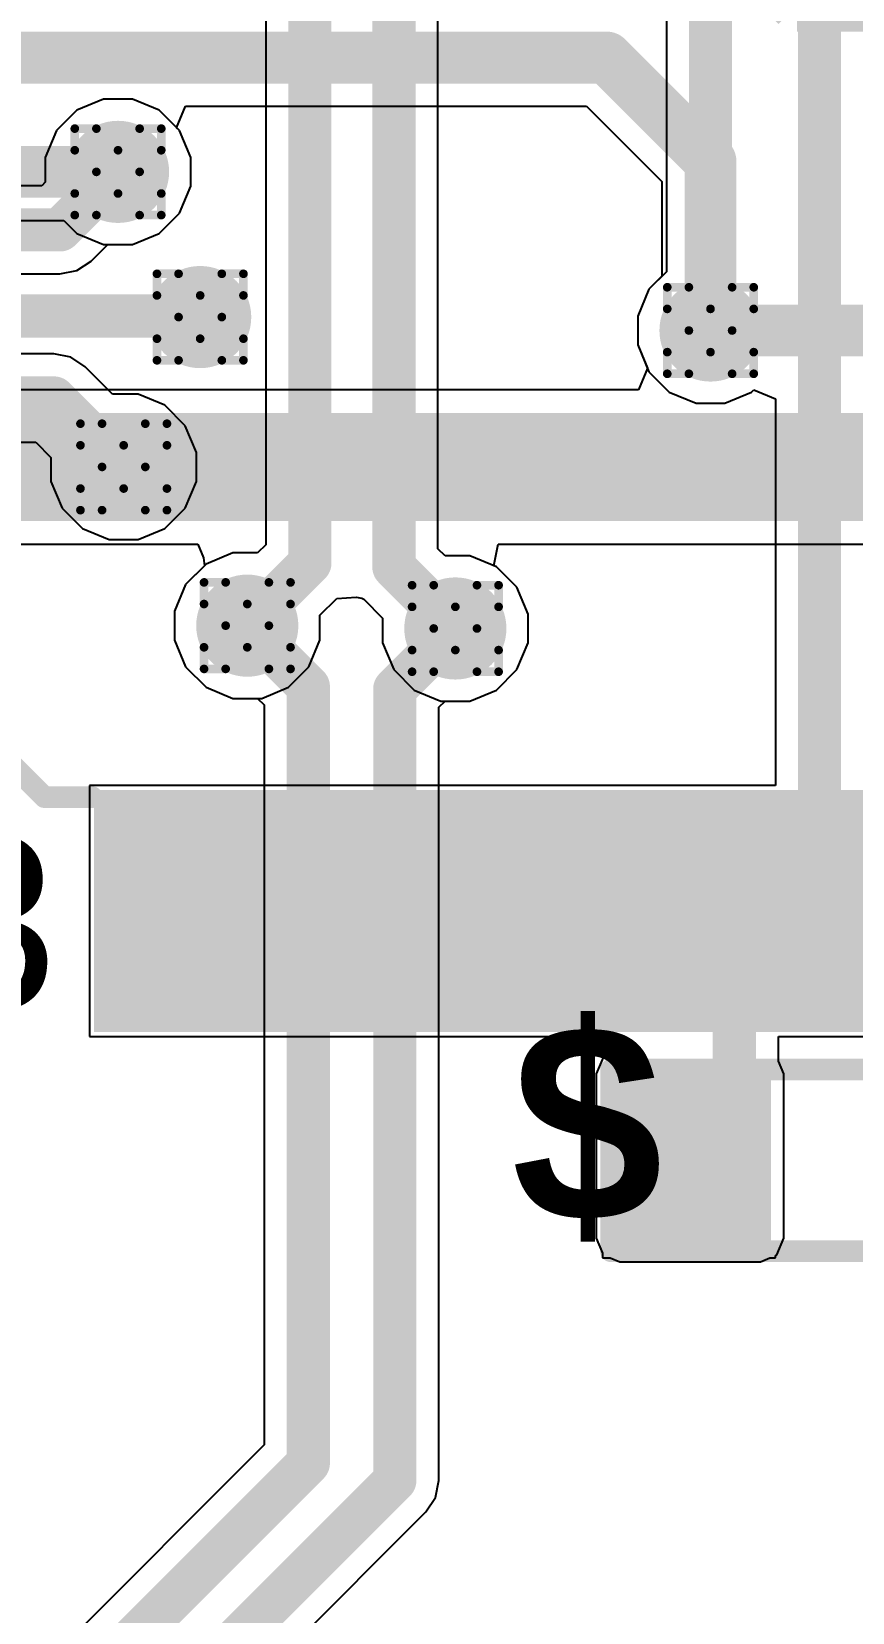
# Model space of a CAD drawing. Header units: inches. Extents: x -0.2 to 17.4, y -0.2 to 2.6.
# Drawn here: x 0.239 to 0.4288, y 0.7425 to 1.108 of the extents above; entities that cross this region are included whole.
import ezdxf

# ---------------------------------------------------------------- set-up
doc = ezdxf.new("R2010")
doc.units = ezdxf.units.IN
doc.header["$MEASUREMENT"] = 0
for name, color, linetype in [('Bottom Layer', 5, 'Continuous'), ('Drill Drawing', 1, 'Continuous'), ('Top Layer', 1, 'Continuous'), ('Top Overlay', 2, 'Continuous'), ('Top Paste', 8, 'Continuous'), ('Top Solder', 216, 'Continuous'), ('Via Holes', 16, 'Continuous')]:
    doc.layers.add(name, color=color, linetype=linetype)
doc.styles.add('Arial', font='', dxfattribs={"height": 0.2})
doc.styles.add('Arial_Bold', font='', dxfattribs={"height": 0.2})
doc.styles.get('Arial').set_extended_font_data('Arial')
doc.styles.get('Arial_Bold').set_extended_font_data('Arial', bold=True)

# ---------------------------------------------------------------- blocks, each defined once
blk = doc.blocks.new('48_LQFP__7_7___19')
at = {"layer": 'Top Layer'}
for points in [[(-0.10197, -0.14331), (-0.10197, -0.19134), (-0.11457, -0.19134), (-0.11457, -0.14331)], [(-0.08228, -0.14331), (-0.08228, -0.19134), (-0.09488, -0.19134), (-0.09488, -0.14331)], [(-0.0626, -0.14331), (-0.0626, -0.19134), (-0.0752, -0.19134), (-0.0752, -0.14331)], [(-0.04291, -0.14331), (-0.04291, -0.19134), (-0.05551, -0.19134), (-0.05551, -0.14331)], [(-0.02323, -0.14331), (-0.02323, -0.19134), (-0.03583, -0.19134), (-0.03583, -0.14331)], [(-0.00354, -0.14331), (-0.00354, -0.19134), (-0.01614, -0.19134), (-0.01614, -0.14331)], [(0.01614, -0.14331), (0.01614, -0.19134), (0.00354, -0.19134), (0.00354, -0.14331)], [(0.03583, -0.14331), (0.03583, -0.19134), (0.02323, -0.19134), (0.02323, -0.14331)], [(0.05551, -0.14331), (0.05551, -0.19134), (0.04291, -0.19134), (0.04291, -0.14331)]]:
    blk.add_hatch(color=1, dxfattribs=at).paths.add_polyline_path(points)
at = {"layer": 'Top Paste'}
for points in [[(-0.10197, -0.14331), (-0.10197, -0.19134), (-0.11457, -0.19134), (-0.11457, -0.14331)], [(-0.08228, -0.14331), (-0.08228, -0.19134), (-0.09488, -0.19134), (-0.09488, -0.14331)], [(-0.0626, -0.14331), (-0.0626, -0.19134), (-0.0752, -0.19134), (-0.0752, -0.14331)], [(-0.04291, -0.14331), (-0.04291, -0.19134), (-0.05551, -0.19134), (-0.05551, -0.14331)], [(-0.02323, -0.14331), (-0.02323, -0.19134), (-0.03583, -0.19134), (-0.03583, -0.14331)], [(-0.00354, -0.14331), (-0.00354, -0.19134), (-0.01614, -0.19134), (-0.01614, -0.14331)], [(0.01614, -0.14331), (0.01614, -0.19134), (0.00354, -0.19134), (0.00354, -0.14331)], [(0.03583, -0.14331), (0.03583, -0.19134), (0.02323, -0.19134), (0.02323, -0.14331)], [(0.05551, -0.14331), (0.05551, -0.19134), (0.04291, -0.19134), (0.04291, -0.14331)]]:
    blk.add_hatch(color=8, dxfattribs=at).paths.add_polyline_path(points)
at = {"layer": 'Top Solder'}
for points in [[(-0.09797, -0.13931), (-0.09797, -0.19534), (-0.11857, -0.19534), (-0.11857, -0.13931)], [(-0.07828, -0.13931), (-0.07828, -0.19534), (-0.09888, -0.19534), (-0.09888, -0.13931)], [(-0.0586, -0.13931), (-0.0586, -0.19534), (-0.0792, -0.19534), (-0.0792, -0.13931)], [(-0.03891, -0.13931), (-0.03891, -0.19534), (-0.05951, -0.19534), (-0.05951, -0.13931)], [(-0.01923, -0.13931), (-0.01923, -0.19534), (-0.03983, -0.19534), (-0.03983, -0.13931)], [(0.00046, -0.13931), (0.00046, -0.19534), (-0.02014, -0.19534), (-0.02014, -0.13931)], [(0.02014, -0.13931), (0.02014, -0.19534), (-0.00046, -0.19534), (-0.00046, -0.13931)], [(0.03983, -0.13931), (0.03983, -0.19534), (0.01923, -0.19534), (0.01923, -0.13931)], [(0.05951, -0.13931), (0.05951, -0.19534), (0.03891, -0.19534), (0.03891, -0.13931)]]:
    blk.add_hatch(color=216, dxfattribs=at).paths.add_polyline_path(points)
at = {"layer": 'Top Overlay'}
for points in [[(-0.144, -0.127, 0.005, 0.005, 0), (-0.13, -0.141, 0.005, 0.005, 0)], [(-0.13, -0.141, 0.005, 0.005, 0), (-0.119, -0.141, 0.005, 0.005, 0)]]:
    blk.add_lwpolyline(points, format="xyseb", dxfattribs=at)
for points in [[(-0.13125, -0.141, 0.0025, 0.0025, 1), (-0.12875, -0.141, 0.0025, 0.0025, 1)], [(-0.13125, -0.141, 0.0025, 0.0025, 1), (-0.12875, -0.141, 0.0025, 0.0025, 1)], [(-0.12025, -0.141, 0.0025, 0.0025, 1), (-0.11775, -0.141, 0.0025, 0.0025, 1)]]:
    blk.add_lwpolyline(points, format="xyseb", close=True, dxfattribs=at)
blk = doc.blocks.new('R___0603_39')
at = {"layer": 'Top Layer'}
for points in [[(-0.015, 0.0175), (-0.015, -0.0175), (-0.045, -0.0175), (-0.045, 0.0175)], [(0.045, 0.0175), (0.045, -0.0175), (0.015, -0.0175), (0.015, 0.0175)]]:
    blk.add_hatch(color=1, dxfattribs=at).paths.add_polyline_path(points)
at = {"layer": 'Top Paste'}
for points in [[(-0.015, 0.0175), (-0.015, -0.0175), (-0.045, -0.0175), (-0.045, 0.0175)], [(0.045, 0.0175), (0.045, -0.0175), (0.015, -0.0175), (0.015, 0.0175)]]:
    blk.add_hatch(color=8, dxfattribs=at).paths.add_polyline_path(points)
at = {"layer": 'Top Solder'}
for points in [[(-0.011, 0.0215), (-0.011, -0.0215), (-0.049, -0.0215), (-0.049, 0.0215)], [(0.049, 0.0215), (0.049, -0.0215), (0.011, -0.0215), (0.011, 0.0215)]]:
    blk.add_hatch(color=216, dxfattribs=at).paths.add_polyline_path(points)
at = {"layer": 'Top Overlay'}
for points in [[(-0.048, 0.021, 0.005, 0.005, 0), (0.048, 0.021, 0.005, 0.005, 0)], [(-0.048, -0.021, 0.005, 0.005, 0), (-0.048, 0.021, 0.005, 0.005, 0)], [(0.048, -0.021, 0.005, 0.005, 0), (0.048, 0.021, 0.005, 0.005, 0)], [(-0.048, -0.021, 0.005, 0.005, 0), (0.048, -0.021, 0.005, 0.005, 0)]]:
    blk.add_lwpolyline(points, format="xyseb", dxfattribs=at)
for points in [[(-0.04925, 0.021, 0.0025, 0.0025, 1), (-0.04675, 0.021, 0.0025, 0.0025, 1)], [(-0.04925, 0.021, 0.0025, 0.0025, 1), (-0.04675, 0.021, 0.0025, 0.0025, 1)], [(0.04675, 0.021, 0.0025, 0.0025, 1), (0.04925, 0.021, 0.0025, 0.0025, 1)], [(0.04675, 0.021, 0.0025, 0.0025, 1), (0.04925, 0.021, 0.0025, 0.0025, 1)], [(-0.04925, -0.021, 0.0025, 0.0025, 1), (-0.04675, -0.021, 0.0025, 0.0025, 1)], [(-0.04925, -0.021, 0.0025, 0.0025, 1), (-0.04675, -0.021, 0.0025, 0.0025, 1)], [(0.04675, -0.021, 0.0025, 0.0025, 1), (0.04925, -0.021, 0.0025, 0.0025, 1)], [(0.04675, -0.021, 0.0025, 0.0025, 1), (0.04925, -0.021, 0.0025, 0.0025, 1)]]:
    blk.add_lwpolyline(points, format="xyseb", close=True, dxfattribs=at)

msp = doc.modelspace()

# ---------------------------------------------------------------- hatches: boundary and pattern name
at = {"layer": 'Bottom Layer'}
h = msp.add_hatch(color=5, dxfattribs=at)
edge = h.paths.add_edge_path()
edge.add_arc((0.259, 1.07557), 0.01181, 0, 360)
h = msp.add_hatch(color=5, dxfattribs=at)
edge = h.paths.add_edge_path()
edge.add_arc((0.278, 1.042), 0.01181, 0, 360)
h = msp.add_hatch(color=5, dxfattribs=at)
edge = h.paths.add_edge_path()
edge.add_arc((0.396, 1.03889), 0.01181, 0, 360)
h = msp.add_hatch(color=5, dxfattribs=at)
edge = h.paths.add_edge_path()
edge.add_arc((0.26031, 1.00735), 0.01181, 0, 360)
h = msp.add_hatch(color=5, dxfattribs=at)
edge = h.paths.add_edge_path()
edge.add_arc((0.28889, 0.97065), 0.01181, 0, 360)
h = msp.add_hatch(color=5, dxfattribs=at)
edge = h.paths.add_edge_path()
edge.add_arc((0.337, 0.97), 0.01181, 0, 360)
at = {"layer": 'Top Layer'}
h = msp.add_hatch(color=1, dxfattribs=at)
edge = h.paths.add_edge_path()
edge.add_arc((0.259, 1.07557), 0.01181, 0, 360)
h = msp.add_hatch(color=1, dxfattribs=at)
edge = h.paths.add_edge_path()
edge.add_arc((0.278, 1.042), 0.01181, 0, 360)
h = msp.add_hatch(color=1, dxfattribs=at)
edge = h.paths.add_edge_path()
edge.add_arc((0.396, 1.03889), 0.01181, 0, 360)
h = msp.add_hatch(color=1, dxfattribs=at)
edge = h.paths.add_edge_path()
edge.add_arc((0.26031, 1.00735), 0.01181, 0, 360)
h = msp.add_hatch(color=1, dxfattribs=at)
edge = h.paths.add_edge_path()
edge.add_arc((0.28889, 0.97065), 0.01181, 0, 360)
h = msp.add_hatch(color=1, dxfattribs=at)
edge = h.paths.add_edge_path()
edge.add_arc((0.337, 0.97), 0.01181, 0, 360)
msp.add_hatch(color=1, dxfattribs=at).paths.add_polyline_path([(0.375, 0.829), (0.40753, 0.829), (0.40753, 0.867), (0.375, 0.867)])
at = {"layer": 'Via Holes'}
h = msp.add_hatch(color=7, dxfattribs=at)
edge = h.paths.add_edge_path()
edge.add_arc((0.259, 1.07557), 0.00591, 0, 360)
h = msp.add_hatch(color=7, dxfattribs=at)
edge = h.paths.add_edge_path()
edge.add_arc((0.278, 1.042), 0.00591, 0, 360)
h = msp.add_hatch(color=7, dxfattribs=at)
edge = h.paths.add_edge_path()
edge.add_arc((0.396, 1.03889), 0.00591, 0, 360)
h = msp.add_hatch(color=7, dxfattribs=at)
edge = h.paths.add_edge_path()
edge.add_arc((0.26031, 1.00735), 0.00591, 0, 360)
h = msp.add_hatch(color=7, dxfattribs=at)
edge = h.paths.add_edge_path()
edge.add_arc((0.28889, 0.97065), 0.00591, 0, 360)
h = msp.add_hatch(color=7, dxfattribs=at)
edge = h.paths.add_edge_path()
edge.add_arc((0.337, 0.97), 0.00591, 0, 360)

# ---------------------------------------------------------------- linework, layer by layer
at = {"layer": 'Bottom Layer'}
for p, q in [((0.27256, 1.08578), (0.27464, 1.09078)), ((0.27464, 1.09078), (0.36735, 1.09078)), ((0.36735, 1.09078), (0.38478, 1.07335)), ((0.27325, 1.0851), (0.27256, 1.08578)), ((0.27581, 1.07892), (0.27325, 1.0851)), ((0.27581, 1.07223), (0.27581, 1.07892)), ((0.27325, 1.06605), (0.27581, 1.07223)), ((0.38478, 1.07335), (0.38478, 1.05145)), ((0.20322, 1.06436), (0.24644, 1.06436)), ((0.24644, 1.06436), (0.24948, 1.06132)), ((0.26852, 1.06132), (0.27325, 1.06605)), ((0.24948, 1.06132), (0.25566, 1.05876)), ((0.26234, 1.05876), (0.26852, 1.06132)), ((0.25566, 1.05876), (0.26234, 1.05876)), ((0.38478, 1.05145), (0.38175, 1.04842)), ((0.38175, 1.04842), (0.37919, 1.04224)), ((0.37919, 1.04224), (0.37919, 1.03555)), ((0.37919, 1.03555), (0.38141, 1.03019)), ((0.38141, 1.03019), (0.37939, 1.02519)), ((0.37939, 1.02519), (0.22635, 1.02519)), ((0.23374, 0.98951), (0.27744, 0.98951)), ((0.27744, 0.98951), (0.27877, 0.98633)), ((0.34591, 0.98451), (0.3469, 0.98951)), ((0.3469, 0.98951), (0.46925, 0.98951)), ((0.27897, 0.98451), (0.27464, 0.98017)), ((0.27877, 0.98633), (0.27897, 0.98451)), ((0.34652, 0.98425), (0.34591, 0.98451)), ((0.35125, 0.97952), (0.34652, 0.98425)), ((0.27464, 0.98017), (0.27208, 0.97399)), ((0.35381, 0.97334), (0.35125, 0.97952)), ((0.27208, 0.97399), (0.27208, 0.96731)), ((0.35381, 0.96666), (0.35381, 0.97334)), ((0.27208, 0.96731), (0.27464, 0.96113)), ((0.35125, 0.96048), (0.35381, 0.96666)), ((0.27464, 0.96113), (0.27937, 0.9564)), ((0.34652, 0.95575), (0.35125, 0.96048)), ((0.27937, 0.9564), (0.28555, 0.95384)), ((0.34034, 0.95319), (0.34652, 0.95575)), ((0.28555, 0.95384), (0.29128, 0.95384)), ((0.29128, 0.95384), (0.2928, 0.95232)), ((0.2928, 0.95232), (0.2928, 0.78122)), ((0.3332, 0.95178), (0.33461, 0.95319)), ((0.3332, 0.773), (0.3332, 0.95178)), ((0.33461, 0.95319), (0.34034, 0.95319)), ((0.2928, 0.78122), (0.24279, 0.73121)), ((0.33242, 0.7691), (0.3332, 0.773)), ((0.33021, 0.76579), (0.33242, 0.7691)), ((0.2772, 0.71278), (0.33021, 0.76579))]:
    msp.add_line(p, q, dxfattribs=at)
for points in [[(0.389, 1.141, 0.012, 0.012, 0), (0.416, 1.114, 0.012, 0.012, 0)], [(0.416, 1.114, 0.012, 0.012, 0), (0.998, 1.114, 0.012, 0.012, 0)], [(0.156, 1.102, 0.012, 0.012, 0), (0.372, 1.102, 0.012, 0.012, 0)], [(0.372, 1.102, 0.012, 0.012, 0), (0.396, 1.078, 0.012, 0.012, 0)], [(0.396, 1.03889, 0.012, 0.012, 0), (0.396, 1.078, 0.012, 0.012, 0)], [(0.19857, 1.07557, 0.012, 0.012, 0), (0.259, 1.07557, 0.012, 0.012, 0)], [(0.396, 1.03889, 0.012, 0.012, 0), (1.07815, 1.03889, 0.012, 0.012, 0)], [(0.22635, 1.00735, 0.025, 0.025, 0), (0.26031, 1.00735, 0.025, 0.025, 0)], [(0.26031, 1.00735, 0.025, 0.025, 0), (0.47664, 1.00735, 0.025, 0.025, 0)], [(0.28889, 0.97065, 0.01, 0.01, 0), (0.303, 0.95654, 0.01, 0.01, 0)], [(0.323, 0.956, 0.01, 0.01, 0), (0.337, 0.97, 0.01, 0.01, 0)], [(0.303, 0.777, 0.01, 0.01, 0), (0.303, 0.95654, 0.01, 0.01, 0)], [(0.323, 0.773, 0.01, 0.01, 0), (0.323, 0.956, 0.01, 0.01, 0)], [(0.25, 0.724, 0.01, 0.01, 0), (0.303, 0.777, 0.01, 0.01, 0)], [(0.267, 0.717, 0.01, 0.01, 0), (0.323, 0.773, 0.01, 0.01, 0)]]:
    msp.add_lwpolyline(points, format="xyseb", dxfattribs=at)
for points in [[(0.369, 1.102, 0.006, 0.006, 1), (0.375, 1.102, 0.006, 0.006, 1)], [(0.369, 1.102, 0.006, 0.006, 1), (0.375, 1.102, 0.006, 0.006, 1)], [(0.393, 1.078, 0.006, 0.006, 1), (0.399, 1.078, 0.006, 0.006, 1)], [(0.393, 1.078, 0.006, 0.006, 1), (0.399, 1.078, 0.006, 0.006, 1)], [(0.256, 1.07557, 0.006, 0.006, 1), (0.262, 1.07557, 0.006, 0.006, 1)], [(0.393, 1.03889, 0.006, 0.006, 1), (0.399, 1.03889, 0.006, 0.006, 1)], [(0.393, 1.03889, 0.006, 0.006, 1), (0.399, 1.03889, 0.006, 0.006, 1)], [(0.25406, 1.00735, 0.0125, 0.0125, 1), (0.26656, 1.00735, 0.0125, 0.0125, 1)], [(0.25406, 1.00735, 0.0125, 0.0125, 1), (0.26656, 1.00735, 0.0125, 0.0125, 1)], [(0.28639, 0.97065, 0.005, 0.005, 1), (0.29139, 0.97065, 0.005, 0.005, 1)], [(0.3345, 0.97, 0.005, 0.005, 1), (0.3395, 0.97, 0.005, 0.005, 1)], [(0.3005, 0.95654, 0.005, 0.005, 1), (0.3055, 0.95654, 0.005, 0.005, 1)], [(0.3005, 0.95654, 0.005, 0.005, 1), (0.3055, 0.95654, 0.005, 0.005, 1)], [(0.3205, 0.956, 0.005, 0.005, 1), (0.3255, 0.956, 0.005, 0.005, 1)], [(0.3205, 0.956, 0.005, 0.005, 1), (0.3255, 0.956, 0.005, 0.005, 1)], [(0.3005, 0.777, 0.005, 0.005, 1), (0.3055, 0.777, 0.005, 0.005, 1)], [(0.3005, 0.777, 0.005, 0.005, 1), (0.3055, 0.777, 0.005, 0.005, 1)], [(0.3205, 0.773, 0.005, 0.005, 1), (0.3255, 0.773, 0.005, 0.005, 1)], [(0.3205, 0.773, 0.005, 0.005, 1), (0.3255, 0.773, 0.005, 0.005, 1)]]:
    msp.add_lwpolyline(points, format="xyseb", close=True, dxfattribs=at)
at = {"layer": 'Drill Drawing'}
for points in [[(0.249, 1.08057, 0.002, 0.002, 0), (0.249, 1.08557, 0.002, 0.002, 0)], [(0.249, 1.08557, 0.002, 0.002, 0), (0.254, 1.08557, 0.002, 0.002, 0)], [(0.254, 1.08557, 0.002, 0.002, 0), (0.259, 1.08057, 0.002, 0.002, 0)], [(0.259, 1.08057, 0.002, 0.002, 0), (0.264, 1.08557, 0.002, 0.002, 0)], [(0.264, 1.08557, 0.002, 0.002, 0), (0.269, 1.08557, 0.002, 0.002, 0)], [(0.269, 1.08057, 0.002, 0.002, 0), (0.269, 1.08557, 0.002, 0.002, 0)], [(0.249, 1.08057, 0.002, 0.002, 0), (0.254, 1.07557, 0.002, 0.002, 0)], [(0.264, 1.07557, 0.002, 0.002, 0), (0.269, 1.08057, 0.002, 0.002, 0)], [(0.249, 1.07057, 0.002, 0.002, 0), (0.254, 1.07557, 0.002, 0.002, 0)], [(0.264, 1.07557, 0.002, 0.002, 0), (0.269, 1.07057, 0.002, 0.002, 0)], [(0.249, 1.06557, 0.002, 0.002, 0), (0.249, 1.07057, 0.002, 0.002, 0)], [(0.254, 1.06557, 0.002, 0.002, 0), (0.259, 1.07057, 0.002, 0.002, 0)], [(0.259, 1.07057, 0.002, 0.002, 0), (0.264, 1.06557, 0.002, 0.002, 0)], [(0.269, 1.06557, 0.002, 0.002, 0), (0.269, 1.07057, 0.002, 0.002, 0)], [(0.249, 1.06557, 0.002, 0.002, 0), (0.254, 1.06557, 0.002, 0.002, 0)], [(0.264, 1.06557, 0.002, 0.002, 0), (0.269, 1.06557, 0.002, 0.002, 0)], [(0.268, 1.047, 0.002, 0.002, 0), (0.268, 1.052, 0.002, 0.002, 0)], [(0.268, 1.052, 0.002, 0.002, 0), (0.273, 1.052, 0.002, 0.002, 0)], [(0.273, 1.052, 0.002, 0.002, 0), (0.278, 1.047, 0.002, 0.002, 0)], [(0.278, 1.047, 0.002, 0.002, 0), (0.283, 1.052, 0.002, 0.002, 0)], [(0.283, 1.052, 0.002, 0.002, 0), (0.288, 1.052, 0.002, 0.002, 0)], [(0.288, 1.047, 0.002, 0.002, 0), (0.288, 1.052, 0.002, 0.002, 0)], [(0.386, 1.04389, 0.002, 0.002, 0), (0.386, 1.04889, 0.002, 0.002, 0)], [(0.386, 1.04889, 0.002, 0.002, 0), (0.391, 1.04889, 0.002, 0.002, 0)], [(0.391, 1.04889, 0.002, 0.002, 0), (0.396, 1.04389, 0.002, 0.002, 0)], [(0.396, 1.04389, 0.002, 0.002, 0), (0.401, 1.04889, 0.002, 0.002, 0)], [(0.401, 1.04889, 0.002, 0.002, 0), (0.406, 1.04889, 0.002, 0.002, 0)], [(0.406, 1.04389, 0.002, 0.002, 0), (0.406, 1.04889, 0.002, 0.002, 0)], [(0.268, 1.047, 0.002, 0.002, 0), (0.273, 1.042, 0.002, 0.002, 0)], [(0.283, 1.042, 0.002, 0.002, 0), (0.288, 1.047, 0.002, 0.002, 0)], [(0.268, 1.037, 0.002, 0.002, 0), (0.273, 1.042, 0.002, 0.002, 0)], [(0.283, 1.042, 0.002, 0.002, 0), (0.288, 1.037, 0.002, 0.002, 0)], [(0.386, 1.04389, 0.002, 0.002, 0), (0.391, 1.03889, 0.002, 0.002, 0)], [(0.401, 1.03889, 0.002, 0.002, 0), (0.406, 1.04389, 0.002, 0.002, 0)], [(0.386, 1.03389, 0.002, 0.002, 0), (0.391, 1.03889, 0.002, 0.002, 0)], [(0.401, 1.03889, 0.002, 0.002, 0), (0.406, 1.03389, 0.002, 0.002, 0)], [(0.268, 1.032, 0.002, 0.002, 0), (0.268, 1.037, 0.002, 0.002, 0)], [(0.273, 1.032, 0.002, 0.002, 0), (0.278, 1.037, 0.002, 0.002, 0)], [(0.278, 1.037, 0.002, 0.002, 0), (0.283, 1.032, 0.002, 0.002, 0)], [(0.288, 1.032, 0.002, 0.002, 0), (0.288, 1.037, 0.002, 0.002, 0)], [(0.386, 1.02889, 0.002, 0.002, 0), (0.386, 1.03389, 0.002, 0.002, 0)], [(0.391, 1.02889, 0.002, 0.002, 0), (0.396, 1.03389, 0.002, 0.002, 0)], [(0.396, 1.03389, 0.002, 0.002, 0), (0.401, 1.02889, 0.002, 0.002, 0)], [(0.406, 1.02889, 0.002, 0.002, 0), (0.406, 1.03389, 0.002, 0.002, 0)], [(0.268, 1.032, 0.002, 0.002, 0), (0.273, 1.032, 0.002, 0.002, 0)], [(0.283, 1.032, 0.002, 0.002, 0), (0.288, 1.032, 0.002, 0.002, 0)], [(0.386, 1.02889, 0.002, 0.002, 0), (0.391, 1.02889, 0.002, 0.002, 0)], [(0.401, 1.02889, 0.002, 0.002, 0), (0.406, 1.02889, 0.002, 0.002, 0)], [(0.25031, 1.01235, 0.002, 0.002, 0), (0.25031, 1.01735, 0.002, 0.002, 0)], [(0.25031, 1.01735, 0.002, 0.002, 0), (0.25531, 1.01735, 0.002, 0.002, 0)], [(0.25531, 1.01735, 0.002, 0.002, 0), (0.26031, 1.01235, 0.002, 0.002, 0)], [(0.26031, 1.01235, 0.002, 0.002, 0), (0.26531, 1.01735, 0.002, 0.002, 0)], [(0.26531, 1.01735, 0.002, 0.002, 0), (0.27031, 1.01735, 0.002, 0.002, 0)], [(0.27031, 1.01235, 0.002, 0.002, 0), (0.27031, 1.01735, 0.002, 0.002, 0)], [(0.25031, 1.01235, 0.002, 0.002, 0), (0.25531, 1.00735, 0.002, 0.002, 0)], [(0.26531, 1.00735, 0.002, 0.002, 0), (0.27031, 1.01235, 0.002, 0.002, 0)], [(0.25031, 1.00235, 0.002, 0.002, 0), (0.25531, 1.00735, 0.002, 0.002, 0)], [(0.26531, 1.00735, 0.002, 0.002, 0), (0.27031, 1.00235, 0.002, 0.002, 0)], [(0.25031, 0.99735, 0.002, 0.002, 0), (0.25031, 1.00235, 0.002, 0.002, 0)], [(0.25531, 0.99735, 0.002, 0.002, 0), (0.26031, 1.00235, 0.002, 0.002, 0)], [(0.26031, 1.00235, 0.002, 0.002, 0), (0.26531, 0.99735, 0.002, 0.002, 0)], [(0.27031, 0.99735, 0.002, 0.002, 0), (0.27031, 1.00235, 0.002, 0.002, 0)], [(0.25031, 0.99735, 0.002, 0.002, 0), (0.25531, 0.99735, 0.002, 0.002, 0)], [(0.26531, 0.99735, 0.002, 0.002, 0), (0.27031, 0.99735, 0.002, 0.002, 0)], [(0.27889, 0.97565, 0.002, 0.002, 0), (0.27889, 0.98065, 0.002, 0.002, 0)], [(0.27889, 0.98065, 0.002, 0.002, 0), (0.28389, 0.98065, 0.002, 0.002, 0)], [(0.28389, 0.98065, 0.002, 0.002, 0), (0.28889, 0.97565, 0.002, 0.002, 0)], [(0.28889, 0.97565, 0.002, 0.002, 0), (0.29389, 0.98065, 0.002, 0.002, 0)], [(0.29389, 0.98065, 0.002, 0.002, 0), (0.29889, 0.98065, 0.002, 0.002, 0)], [(0.29889, 0.97565, 0.002, 0.002, 0), (0.29889, 0.98065, 0.002, 0.002, 0)], [(0.327, 0.975, 0.002, 0.002, 0), (0.327, 0.98, 0.002, 0.002, 0)], [(0.327, 0.98, 0.002, 0.002, 0), (0.332, 0.98, 0.002, 0.002, 0)], [(0.332, 0.98, 0.002, 0.002, 0), (0.337, 0.975, 0.002, 0.002, 0)], [(0.337, 0.975, 0.002, 0.002, 0), (0.342, 0.98, 0.002, 0.002, 0)], [(0.342, 0.98, 0.002, 0.002, 0), (0.347, 0.98, 0.002, 0.002, 0)], [(0.347, 0.975, 0.002, 0.002, 0), (0.347, 0.98, 0.002, 0.002, 0)], [(0.27889, 0.97565, 0.002, 0.002, 0), (0.28389, 0.97065, 0.002, 0.002, 0)], [(0.29389, 0.97065, 0.002, 0.002, 0), (0.29889, 0.97565, 0.002, 0.002, 0)], [(0.327, 0.975, 0.002, 0.002, 0), (0.332, 0.97, 0.002, 0.002, 0)], [(0.342, 0.97, 0.002, 0.002, 0), (0.347, 0.975, 0.002, 0.002, 0)], [(0.27889, 0.96565, 0.002, 0.002, 0), (0.28389, 0.97065, 0.002, 0.002, 0)], [(0.29389, 0.97065, 0.002, 0.002, 0), (0.29889, 0.96565, 0.002, 0.002, 0)], [(0.327, 0.965, 0.002, 0.002, 0), (0.332, 0.97, 0.002, 0.002, 0)], [(0.342, 0.97, 0.002, 0.002, 0), (0.347, 0.965, 0.002, 0.002, 0)], [(0.27889, 0.96065, 0.002, 0.002, 0), (0.27889, 0.96565, 0.002, 0.002, 0)], [(0.28389, 0.96065, 0.002, 0.002, 0), (0.28889, 0.96565, 0.002, 0.002, 0)], [(0.28889, 0.96565, 0.002, 0.002, 0), (0.29389, 0.96065, 0.002, 0.002, 0)], [(0.29889, 0.96065, 0.002, 0.002, 0), (0.29889, 0.96565, 0.002, 0.002, 0)], [(0.327, 0.96, 0.002, 0.002, 0), (0.327, 0.965, 0.002, 0.002, 0)], [(0.332, 0.96, 0.002, 0.002, 0), (0.337, 0.965, 0.002, 0.002, 0)], [(0.337, 0.965, 0.002, 0.002, 0), (0.342, 0.96, 0.002, 0.002, 0)], [(0.347, 0.96, 0.002, 0.002, 0), (0.347, 0.965, 0.002, 0.002, 0)], [(0.27889, 0.96065, 0.002, 0.002, 0), (0.28389, 0.96065, 0.002, 0.002, 0)], [(0.29389, 0.96065, 0.002, 0.002, 0), (0.29889, 0.96065, 0.002, 0.002, 0)], [(0.327, 0.96, 0.002, 0.002, 0), (0.332, 0.96, 0.002, 0.002, 0)], [(0.342, 0.96, 0.002, 0.002, 0), (0.347, 0.96, 0.002, 0.002, 0)]]:
    msp.add_lwpolyline(points, format="xyseb", dxfattribs=at)
for points in [[(0.2485, 1.08557, 0.001, 0.001, 1), (0.2495, 1.08557, 0.001, 0.001, 1)], [(0.2485, 1.08557, 0.001, 0.001, 1), (0.2495, 1.08557, 0.001, 0.001, 1)], [(0.2535, 1.08557, 0.001, 0.001, 1), (0.2545, 1.08557, 0.001, 0.001, 1)], [(0.2535, 1.08557, 0.001, 0.001, 1), (0.2545, 1.08557, 0.001, 0.001, 1)], [(0.2635, 1.08557, 0.001, 0.001, 1), (0.2645, 1.08557, 0.001, 0.001, 1)], [(0.2635, 1.08557, 0.001, 0.001, 1), (0.2645, 1.08557, 0.001, 0.001, 1)], [(0.2685, 1.08557, 0.001, 0.001, 1), (0.2695, 1.08557, 0.001, 0.001, 1)], [(0.2685, 1.08557, 0.001, 0.001, 1), (0.2695, 1.08557, 0.001, 0.001, 1)], [(0.2485, 1.08057, 0.001, 0.001, 1), (0.2495, 1.08057, 0.001, 0.001, 1)], [(0.2485, 1.08057, 0.001, 0.001, 1), (0.2495, 1.08057, 0.001, 0.001, 1)], [(0.2585, 1.08057, 0.001, 0.001, 1), (0.2595, 1.08057, 0.001, 0.001, 1)], [(0.2585, 1.08057, 0.001, 0.001, 1), (0.2595, 1.08057, 0.001, 0.001, 1)], [(0.2685, 1.08057, 0.001, 0.001, 1), (0.2695, 1.08057, 0.001, 0.001, 1)], [(0.2685, 1.08057, 0.001, 0.001, 1), (0.2695, 1.08057, 0.001, 0.001, 1)], [(0.2535, 1.07557, 0.001, 0.001, 1), (0.2545, 1.07557, 0.001, 0.001, 1)], [(0.2535, 1.07557, 0.001, 0.001, 1), (0.2545, 1.07557, 0.001, 0.001, 1)], [(0.2635, 1.07557, 0.001, 0.001, 1), (0.2645, 1.07557, 0.001, 0.001, 1)], [(0.2635, 1.07557, 0.001, 0.001, 1), (0.2645, 1.07557, 0.001, 0.001, 1)], [(0.2485, 1.07057, 0.001, 0.001, 1), (0.2495, 1.07057, 0.001, 0.001, 1)], [(0.2485, 1.07057, 0.001, 0.001, 1), (0.2495, 1.07057, 0.001, 0.001, 1)], [(0.2585, 1.07057, 0.001, 0.001, 1), (0.2595, 1.07057, 0.001, 0.001, 1)], [(0.2585, 1.07057, 0.001, 0.001, 1), (0.2595, 1.07057, 0.001, 0.001, 1)], [(0.2685, 1.07057, 0.001, 0.001, 1), (0.2695, 1.07057, 0.001, 0.001, 1)], [(0.2685, 1.07057, 0.001, 0.001, 1), (0.2695, 1.07057, 0.001, 0.001, 1)], [(0.2485, 1.06557, 0.001, 0.001, 1), (0.2495, 1.06557, 0.001, 0.001, 1)], [(0.2485, 1.06557, 0.001, 0.001, 1), (0.2495, 1.06557, 0.001, 0.001, 1)], [(0.2535, 1.06557, 0.001, 0.001, 1), (0.2545, 1.06557, 0.001, 0.001, 1)], [(0.2535, 1.06557, 0.001, 0.001, 1), (0.2545, 1.06557, 0.001, 0.001, 1)], [(0.2635, 1.06557, 0.001, 0.001, 1), (0.2645, 1.06557, 0.001, 0.001, 1)], [(0.2635, 1.06557, 0.001, 0.001, 1), (0.2645, 1.06557, 0.001, 0.001, 1)], [(0.2685, 1.06557, 0.001, 0.001, 1), (0.2695, 1.06557, 0.001, 0.001, 1)], [(0.2685, 1.06557, 0.001, 0.001, 1), (0.2695, 1.06557, 0.001, 0.001, 1)], [(0.2675, 1.052, 0.001, 0.001, 1), (0.2685, 1.052, 0.001, 0.001, 1)], [(0.2675, 1.052, 0.001, 0.001, 1), (0.2685, 1.052, 0.001, 0.001, 1)], [(0.2725, 1.052, 0.001, 0.001, 1), (0.2735, 1.052, 0.001, 0.001, 1)], [(0.2725, 1.052, 0.001, 0.001, 1), (0.2735, 1.052, 0.001, 0.001, 1)], [(0.2825, 1.052, 0.001, 0.001, 1), (0.2835, 1.052, 0.001, 0.001, 1)], [(0.2825, 1.052, 0.001, 0.001, 1), (0.2835, 1.052, 0.001, 0.001, 1)], [(0.2875, 1.052, 0.001, 0.001, 1), (0.2885, 1.052, 0.001, 0.001, 1)], [(0.2875, 1.052, 0.001, 0.001, 1), (0.2885, 1.052, 0.001, 0.001, 1)], [(0.3855, 1.04889, 0.001, 0.001, 1), (0.3865, 1.04889, 0.001, 0.001, 1)], [(0.3855, 1.04889, 0.001, 0.001, 1), (0.3865, 1.04889, 0.001, 0.001, 1)], [(0.3905, 1.04889, 0.001, 0.001, 1), (0.3915, 1.04889, 0.001, 0.001, 1)], [(0.3905, 1.04889, 0.001, 0.001, 1), (0.3915, 1.04889, 0.001, 0.001, 1)], [(0.4005, 1.04889, 0.001, 0.001, 1), (0.4015, 1.04889, 0.001, 0.001, 1)], [(0.4005, 1.04889, 0.001, 0.001, 1), (0.4015, 1.04889, 0.001, 0.001, 1)], [(0.4055, 1.04889, 0.001, 0.001, 1), (0.4065, 1.04889, 0.001, 0.001, 1)], [(0.4055, 1.04889, 0.001, 0.001, 1), (0.4065, 1.04889, 0.001, 0.001, 1)], [(0.2675, 1.047, 0.001, 0.001, 1), (0.2685, 1.047, 0.001, 0.001, 1)], [(0.2675, 1.047, 0.001, 0.001, 1), (0.2685, 1.047, 0.001, 0.001, 1)], [(0.2775, 1.047, 0.001, 0.001, 1), (0.2785, 1.047, 0.001, 0.001, 1)], [(0.2775, 1.047, 0.001, 0.001, 1), (0.2785, 1.047, 0.001, 0.001, 1)], [(0.2875, 1.047, 0.001, 0.001, 1), (0.2885, 1.047, 0.001, 0.001, 1)], [(0.2875, 1.047, 0.001, 0.001, 1), (0.2885, 1.047, 0.001, 0.001, 1)], [(0.2725, 1.042, 0.001, 0.001, 1), (0.2735, 1.042, 0.001, 0.001, 1)], [(0.2725, 1.042, 0.001, 0.001, 1), (0.2735, 1.042, 0.001, 0.001, 1)], [(0.2825, 1.042, 0.001, 0.001, 1), (0.2835, 1.042, 0.001, 0.001, 1)], [(0.2825, 1.042, 0.001, 0.001, 1), (0.2835, 1.042, 0.001, 0.001, 1)], [(0.3855, 1.04389, 0.001, 0.001, 1), (0.3865, 1.04389, 0.001, 0.001, 1)], [(0.3855, 1.04389, 0.001, 0.001, 1), (0.3865, 1.04389, 0.001, 0.001, 1)], [(0.3955, 1.04389, 0.001, 0.001, 1), (0.3965, 1.04389, 0.001, 0.001, 1)], [(0.3955, 1.04389, 0.001, 0.001, 1), (0.3965, 1.04389, 0.001, 0.001, 1)], [(0.4055, 1.04389, 0.001, 0.001, 1), (0.4065, 1.04389, 0.001, 0.001, 1)], [(0.4055, 1.04389, 0.001, 0.001, 1), (0.4065, 1.04389, 0.001, 0.001, 1)], [(0.3905, 1.03889, 0.001, 0.001, 1), (0.3915, 1.03889, 0.001, 0.001, 1)], [(0.3905, 1.03889, 0.001, 0.001, 1), (0.3915, 1.03889, 0.001, 0.001, 1)], [(0.4005, 1.03889, 0.001, 0.001, 1), (0.4015, 1.03889, 0.001, 0.001, 1)], [(0.4005, 1.03889, 0.001, 0.001, 1), (0.4015, 1.03889, 0.001, 0.001, 1)], [(0.2675, 1.037, 0.001, 0.001, 1), (0.2685, 1.037, 0.001, 0.001, 1)], [(0.2675, 1.037, 0.001, 0.001, 1), (0.2685, 1.037, 0.001, 0.001, 1)], [(0.2775, 1.037, 0.001, 0.001, 1), (0.2785, 1.037, 0.001, 0.001, 1)], [(0.2775, 1.037, 0.001, 0.001, 1), (0.2785, 1.037, 0.001, 0.001, 1)], [(0.2875, 1.037, 0.001, 0.001, 1), (0.2885, 1.037, 0.001, 0.001, 1)], [(0.2875, 1.037, 0.001, 0.001, 1), (0.2885, 1.037, 0.001, 0.001, 1)], [(0.3855, 1.03389, 0.001, 0.001, 1), (0.3865, 1.03389, 0.001, 0.001, 1)], [(0.3855, 1.03389, 0.001, 0.001, 1), (0.3865, 1.03389, 0.001, 0.001, 1)], [(0.3955, 1.03389, 0.001, 0.001, 1), (0.3965, 1.03389, 0.001, 0.001, 1)], [(0.3955, 1.03389, 0.001, 0.001, 1), (0.3965, 1.03389, 0.001, 0.001, 1)], [(0.4055, 1.03389, 0.001, 0.001, 1), (0.4065, 1.03389, 0.001, 0.001, 1)], [(0.4055, 1.03389, 0.001, 0.001, 1), (0.4065, 1.03389, 0.001, 0.001, 1)], [(0.2675, 1.032, 0.001, 0.001, 1), (0.2685, 1.032, 0.001, 0.001, 1)], [(0.2675, 1.032, 0.001, 0.001, 1), (0.2685, 1.032, 0.001, 0.001, 1)], [(0.2725, 1.032, 0.001, 0.001, 1), (0.2735, 1.032, 0.001, 0.001, 1)], [(0.2725, 1.032, 0.001, 0.001, 1), (0.2735, 1.032, 0.001, 0.001, 1)], [(0.2825, 1.032, 0.001, 0.001, 1), (0.2835, 1.032, 0.001, 0.001, 1)], [(0.2825, 1.032, 0.001, 0.001, 1), (0.2835, 1.032, 0.001, 0.001, 1)], [(0.2875, 1.032, 0.001, 0.001, 1), (0.2885, 1.032, 0.001, 0.001, 1)], [(0.2875, 1.032, 0.001, 0.001, 1), (0.2885, 1.032, 0.001, 0.001, 1)], [(0.3855, 1.02889, 0.001, 0.001, 1), (0.3865, 1.02889, 0.001, 0.001, 1)], [(0.3855, 1.02889, 0.001, 0.001, 1), (0.3865, 1.02889, 0.001, 0.001, 1)], [(0.3905, 1.02889, 0.001, 0.001, 1), (0.3915, 1.02889, 0.001, 0.001, 1)], [(0.3905, 1.02889, 0.001, 0.001, 1), (0.3915, 1.02889, 0.001, 0.001, 1)], [(0.4005, 1.02889, 0.001, 0.001, 1), (0.4015, 1.02889, 0.001, 0.001, 1)], [(0.4005, 1.02889, 0.001, 0.001, 1), (0.4015, 1.02889, 0.001, 0.001, 1)], [(0.4055, 1.02889, 0.001, 0.001, 1), (0.4065, 1.02889, 0.001, 0.001, 1)], [(0.4055, 1.02889, 0.001, 0.001, 1), (0.4065, 1.02889, 0.001, 0.001, 1)], [(0.24981, 1.01735, 0.001, 0.001, 1), (0.25081, 1.01735, 0.001, 0.001, 1)], [(0.24981, 1.01735, 0.001, 0.001, 1), (0.25081, 1.01735, 0.001, 0.001, 1)], [(0.25481, 1.01735, 0.001, 0.001, 1), (0.25581, 1.01735, 0.001, 0.001, 1)], [(0.25481, 1.01735, 0.001, 0.001, 1), (0.25581, 1.01735, 0.001, 0.001, 1)], [(0.26481, 1.01735, 0.001, 0.001, 1), (0.26581, 1.01735, 0.001, 0.001, 1)], [(0.26481, 1.01735, 0.001, 0.001, 1), (0.26581, 1.01735, 0.001, 0.001, 1)], [(0.26981, 1.01735, 0.001, 0.001, 1), (0.27081, 1.01735, 0.001, 0.001, 1)], [(0.26981, 1.01735, 0.001, 0.001, 1), (0.27081, 1.01735, 0.001, 0.001, 1)], [(0.24981, 1.01235, 0.001, 0.001, 1), (0.25081, 1.01235, 0.001, 0.001, 1)], [(0.24981, 1.01235, 0.001, 0.001, 1), (0.25081, 1.01235, 0.001, 0.001, 1)], [(0.25981, 1.01235, 0.001, 0.001, 1), (0.26081, 1.01235, 0.001, 0.001, 1)], [(0.25981, 1.01235, 0.001, 0.001, 1), (0.26081, 1.01235, 0.001, 0.001, 1)], [(0.26981, 1.01235, 0.001, 0.001, 1), (0.27081, 1.01235, 0.001, 0.001, 1)], [(0.26981, 1.01235, 0.001, 0.001, 1), (0.27081, 1.01235, 0.001, 0.001, 1)], [(0.25481, 1.00735, 0.001, 0.001, 1), (0.25581, 1.00735, 0.001, 0.001, 1)], [(0.25481, 1.00735, 0.001, 0.001, 1), (0.25581, 1.00735, 0.001, 0.001, 1)], [(0.26481, 1.00735, 0.001, 0.001, 1), (0.26581, 1.00735, 0.001, 0.001, 1)], [(0.26481, 1.00735, 0.001, 0.001, 1), (0.26581, 1.00735, 0.001, 0.001, 1)], [(0.24981, 1.00235, 0.001, 0.001, 1), (0.25081, 1.00235, 0.001, 0.001, 1)], [(0.24981, 1.00235, 0.001, 0.001, 1), (0.25081, 1.00235, 0.001, 0.001, 1)], [(0.25981, 1.00235, 0.001, 0.001, 1), (0.26081, 1.00235, 0.001, 0.001, 1)], [(0.25981, 1.00235, 0.001, 0.001, 1), (0.26081, 1.00235, 0.001, 0.001, 1)], [(0.26981, 1.00235, 0.001, 0.001, 1), (0.27081, 1.00235, 0.001, 0.001, 1)], [(0.26981, 1.00235, 0.001, 0.001, 1), (0.27081, 1.00235, 0.001, 0.001, 1)], [(0.24981, 0.99735, 0.001, 0.001, 1), (0.25081, 0.99735, 0.001, 0.001, 1)], [(0.24981, 0.99735, 0.001, 0.001, 1), (0.25081, 0.99735, 0.001, 0.001, 1)], [(0.25481, 0.99735, 0.001, 0.001, 1), (0.25581, 0.99735, 0.001, 0.001, 1)], [(0.25481, 0.99735, 0.001, 0.001, 1), (0.25581, 0.99735, 0.001, 0.001, 1)], [(0.26481, 0.99735, 0.001, 0.001, 1), (0.26581, 0.99735, 0.001, 0.001, 1)], [(0.26481, 0.99735, 0.001, 0.001, 1), (0.26581, 0.99735, 0.001, 0.001, 1)], [(0.26981, 0.99735, 0.001, 0.001, 1), (0.27081, 0.99735, 0.001, 0.001, 1)], [(0.26981, 0.99735, 0.001, 0.001, 1), (0.27081, 0.99735, 0.001, 0.001, 1)], [(0.27839, 0.98065, 0.001, 0.001, 1), (0.27939, 0.98065, 0.001, 0.001, 1)], [(0.27839, 0.98065, 0.001, 0.001, 1), (0.27939, 0.98065, 0.001, 0.001, 1)], [(0.28339, 0.98065, 0.001, 0.001, 1), (0.28439, 0.98065, 0.001, 0.001, 1)], [(0.28339, 0.98065, 0.001, 0.001, 1), (0.28439, 0.98065, 0.001, 0.001, 1)], [(0.29339, 0.98065, 0.001, 0.001, 1), (0.29439, 0.98065, 0.001, 0.001, 1)], [(0.29339, 0.98065, 0.001, 0.001, 1), (0.29439, 0.98065, 0.001, 0.001, 1)], [(0.29839, 0.98065, 0.001, 0.001, 1), (0.29939, 0.98065, 0.001, 0.001, 1)], [(0.29839, 0.98065, 0.001, 0.001, 1), (0.29939, 0.98065, 0.001, 0.001, 1)], [(0.3265, 0.98, 0.001, 0.001, 1), (0.3275, 0.98, 0.001, 0.001, 1)], [(0.3265, 0.98, 0.001, 0.001, 1), (0.3275, 0.98, 0.001, 0.001, 1)], [(0.3315, 0.98, 0.001, 0.001, 1), (0.3325, 0.98, 0.001, 0.001, 1)], [(0.3315, 0.98, 0.001, 0.001, 1), (0.3325, 0.98, 0.001, 0.001, 1)], [(0.3415, 0.98, 0.001, 0.001, 1), (0.3425, 0.98, 0.001, 0.001, 1)], [(0.3415, 0.98, 0.001, 0.001, 1), (0.3425, 0.98, 0.001, 0.001, 1)], [(0.3465, 0.98, 0.001, 0.001, 1), (0.3475, 0.98, 0.001, 0.001, 1)], [(0.3465, 0.98, 0.001, 0.001, 1), (0.3475, 0.98, 0.001, 0.001, 1)], [(0.27839, 0.97565, 0.001, 0.001, 1), (0.27939, 0.97565, 0.001, 0.001, 1)], [(0.27839, 0.97565, 0.001, 0.001, 1), (0.27939, 0.97565, 0.001, 0.001, 1)], [(0.28839, 0.97565, 0.001, 0.001, 1), (0.28939, 0.97565, 0.001, 0.001, 1)], [(0.28839, 0.97565, 0.001, 0.001, 1), (0.28939, 0.97565, 0.001, 0.001, 1)], [(0.29839, 0.97565, 0.001, 0.001, 1), (0.29939, 0.97565, 0.001, 0.001, 1)], [(0.29839, 0.97565, 0.001, 0.001, 1), (0.29939, 0.97565, 0.001, 0.001, 1)], [(0.3265, 0.975, 0.001, 0.001, 1), (0.3275, 0.975, 0.001, 0.001, 1)], [(0.3265, 0.975, 0.001, 0.001, 1), (0.3275, 0.975, 0.001, 0.001, 1)], [(0.3365, 0.975, 0.001, 0.001, 1), (0.3375, 0.975, 0.001, 0.001, 1)], [(0.3365, 0.975, 0.001, 0.001, 1), (0.3375, 0.975, 0.001, 0.001, 1)], [(0.3465, 0.975, 0.001, 0.001, 1), (0.3475, 0.975, 0.001, 0.001, 1)], [(0.3465, 0.975, 0.001, 0.001, 1), (0.3475, 0.975, 0.001, 0.001, 1)], [(0.28339, 0.97065, 0.001, 0.001, 1), (0.28439, 0.97065, 0.001, 0.001, 1)], [(0.28339, 0.97065, 0.001, 0.001, 1), (0.28439, 0.97065, 0.001, 0.001, 1)], [(0.29339, 0.97065, 0.001, 0.001, 1), (0.29439, 0.97065, 0.001, 0.001, 1)], [(0.29339, 0.97065, 0.001, 0.001, 1), (0.29439, 0.97065, 0.001, 0.001, 1)], [(0.3315, 0.97, 0.001, 0.001, 1), (0.3325, 0.97, 0.001, 0.001, 1)], [(0.3315, 0.97, 0.001, 0.001, 1), (0.3325, 0.97, 0.001, 0.001, 1)], [(0.3415, 0.97, 0.001, 0.001, 1), (0.3425, 0.97, 0.001, 0.001, 1)], [(0.3415, 0.97, 0.001, 0.001, 1), (0.3425, 0.97, 0.001, 0.001, 1)], [(0.27839, 0.96565, 0.001, 0.001, 1), (0.27939, 0.96565, 0.001, 0.001, 1)], [(0.27839, 0.96565, 0.001, 0.001, 1), (0.27939, 0.96565, 0.001, 0.001, 1)], [(0.28839, 0.96565, 0.001, 0.001, 1), (0.28939, 0.96565, 0.001, 0.001, 1)], [(0.28839, 0.96565, 0.001, 0.001, 1), (0.28939, 0.96565, 0.001, 0.001, 1)], [(0.29839, 0.96565, 0.001, 0.001, 1), (0.29939, 0.96565, 0.001, 0.001, 1)], [(0.29839, 0.96565, 0.001, 0.001, 1), (0.29939, 0.96565, 0.001, 0.001, 1)], [(0.3265, 0.965, 0.001, 0.001, 1), (0.3275, 0.965, 0.001, 0.001, 1)], [(0.3265, 0.965, 0.001, 0.001, 1), (0.3275, 0.965, 0.001, 0.001, 1)], [(0.3365, 0.965, 0.001, 0.001, 1), (0.3375, 0.965, 0.001, 0.001, 1)], [(0.3365, 0.965, 0.001, 0.001, 1), (0.3375, 0.965, 0.001, 0.001, 1)], [(0.3465, 0.965, 0.001, 0.001, 1), (0.3475, 0.965, 0.001, 0.001, 1)], [(0.3465, 0.965, 0.001, 0.001, 1), (0.3475, 0.965, 0.001, 0.001, 1)], [(0.27839, 0.96065, 0.001, 0.001, 1), (0.27939, 0.96065, 0.001, 0.001, 1)], [(0.27839, 0.96065, 0.001, 0.001, 1), (0.27939, 0.96065, 0.001, 0.001, 1)], [(0.28339, 0.96065, 0.001, 0.001, 1), (0.28439, 0.96065, 0.001, 0.001, 1)], [(0.28339, 0.96065, 0.001, 0.001, 1), (0.28439, 0.96065, 0.001, 0.001, 1)], [(0.29339, 0.96065, 0.001, 0.001, 1), (0.29439, 0.96065, 0.001, 0.001, 1)], [(0.29339, 0.96065, 0.001, 0.001, 1), (0.29439, 0.96065, 0.001, 0.001, 1)], [(0.29839, 0.96065, 0.001, 0.001, 1), (0.29939, 0.96065, 0.001, 0.001, 1)], [(0.29839, 0.96065, 0.001, 0.001, 1), (0.29939, 0.96065, 0.001, 0.001, 1)], [(0.3265, 0.96, 0.001, 0.001, 1), (0.3275, 0.96, 0.001, 0.001, 1)], [(0.3265, 0.96, 0.001, 0.001, 1), (0.3275, 0.96, 0.001, 0.001, 1)], [(0.3315, 0.96, 0.001, 0.001, 1), (0.3325, 0.96, 0.001, 0.001, 1)], [(0.3315, 0.96, 0.001, 0.001, 1), (0.3325, 0.96, 0.001, 0.001, 1)], [(0.3415, 0.96, 0.001, 0.001, 1), (0.3425, 0.96, 0.001, 0.001, 1)], [(0.3415, 0.96, 0.001, 0.001, 1), (0.3425, 0.96, 0.001, 0.001, 1)], [(0.3465, 0.96, 0.001, 0.001, 1), (0.3475, 0.96, 0.001, 0.001, 1)], [(0.3465, 0.96, 0.001, 0.001, 1), (0.3475, 0.96, 0.001, 0.001, 1)]]:
    msp.add_lwpolyline(points, format="xyseb", close=True, dxfattribs=at)
at = {"layer": 'Top Layer'}
for p, q in [((0.29316, 1.21031), (0.29316, 0.98934)), ((0.33298, 0.98844), (0.33298, 1.21031)), ((0.3858, 1.17545), (0.3858, 1.05247)), ((0.24948, 1.08983), (0.24475, 1.0851)), ((0.25566, 1.09239), (0.24948, 1.08983)), ((0.26234, 1.09239), (0.25566, 1.09239)), ((0.26852, 1.08983), (0.26234, 1.09239)), ((0.27325, 1.0851), (0.26852, 1.08983)), ((0.24475, 1.0851), (0.24219, 1.07892)), ((0.27581, 1.07892), (0.27325, 1.0851)), ((0.24219, 1.07892), (0.24219, 1.07318)), ((0.27581, 1.07223), (0.27581, 1.07892)), ((0.24136, 1.07235), (0.23369, 1.07235)), ((0.24219, 1.07318), (0.24136, 1.07235)), ((0.27325, 1.06605), (0.27581, 1.07223)), ((0.26852, 1.06132), (0.27325, 1.06605)), ((0.26234, 1.05876), (0.26852, 1.06132)), ((0.25279, 1.05495), (0.25661, 1.05876)), ((0.25661, 1.05876), (0.26234, 1.05876)), ((0.24558, 1.05196), (0.24948, 1.05274)), ((0.24948, 1.05274), (0.25279, 1.05495)), ((0.23369, 1.05196), (0.24558, 1.05196)), ((0.3858, 1.05247), (0.38175, 1.04842)), ((0.38175, 1.04842), (0.37919, 1.04224)), ((0.37919, 1.04224), (0.37919, 1.03555)), ((0.37919, 1.03555), (0.38175, 1.02937)), ((0.24419, 1.03348), (0.23369, 1.03348)), ((0.24809, 1.0327), (0.24419, 1.03348)), ((0.2514, 1.03049), (0.24809, 1.0327)), ((0.25773, 1.02416), (0.2514, 1.03049)), ((0.38175, 1.02937), (0.38648, 1.02464)), ((0.26365, 1.02416), (0.25773, 1.02416)), ((0.26983, 1.0216), (0.26365, 1.02416)), ((0.38648, 1.02464), (0.39266, 1.02208)), ((0.39934, 1.02208), (0.40552, 1.02464)), ((0.40552, 1.02464), (0.40602, 1.02514)), ((0.40602, 1.02514), (0.41102, 1.02307)), ((0.27456, 1.01687), (0.26983, 1.0216)), ((0.39266, 1.02208), (0.39934, 1.02208)), ((0.41102, 1.02307), (0.41102, 0.93369)), ((0.27712, 1.01069), (0.27456, 1.01687)), ((0.23369, 1.01309), (0.23997, 1.01309)), ((0.23997, 1.01309), (0.24349, 1.00956)), ((0.24349, 1.00956), (0.24349, 1.00401)), ((0.27712, 1.00401), (0.27712, 1.01069)), ((0.24349, 1.00401), (0.24605, 0.99783)), ((0.27456, 0.99783), (0.27712, 1.00401)), ((0.24605, 0.99783), (0.25078, 0.9931)), ((0.26983, 0.9931), (0.27456, 0.99783)), ((0.25078, 0.9931), (0.25696, 0.99054)), ((0.25696, 0.99054), (0.26365, 0.99054)), ((0.26365, 0.99054), (0.26983, 0.9931)), ((0.28555, 0.98746), (0.27937, 0.9849)), ((0.29128, 0.98746), (0.28555, 0.98746)), ((0.29316, 0.98934), (0.29128, 0.98746)), ((0.33461, 0.98681), (0.33298, 0.98844)), ((0.27937, 0.9849), (0.27464, 0.98017)), ((0.34034, 0.98681), (0.33461, 0.98681)), ((0.34652, 0.98425), (0.34034, 0.98681)), ((0.35125, 0.97952), (0.34652, 0.98425)), ((0.27464, 0.98017), (0.27208, 0.97399)), ((0.3057, 0.97304), (0.3096, 0.97694)), ((0.3096, 0.97694), (0.3141, 0.97727)), ((0.3141, 0.97727), (0.31538, 0.97704)), ((0.31538, 0.97704), (0.31582, 0.97676)), ((0.31582, 0.97676), (0.32019, 0.97239)), ((0.35381, 0.97334), (0.35125, 0.97952)), ((0.27208, 0.97399), (0.27208, 0.96731)), ((0.3057, 0.96731), (0.3057, 0.97304)), ((0.32019, 0.97239), (0.32019, 0.96666)), ((0.35381, 0.96666), (0.35381, 0.97334)), ((0.27208, 0.96731), (0.27464, 0.96113)), ((0.30314, 0.96113), (0.3057, 0.96731)), ((0.32019, 0.96666), (0.32275, 0.96048)), ((0.35125, 0.96048), (0.35381, 0.96666)), ((0.27464, 0.96113), (0.27937, 0.9564)), ((0.29841, 0.9564), (0.30314, 0.96113)), ((0.32275, 0.96048), (0.32748, 0.95575)), ((0.34652, 0.95575), (0.35125, 0.96048)), ((0.27937, 0.9564), (0.28555, 0.95384)), ((0.29223, 0.95384), (0.29841, 0.9564)), ((0.32748, 0.95575), (0.33366, 0.95319)), ((0.34034, 0.95319), (0.34652, 0.95575)), ((0.28555, 0.95384), (0.29223, 0.95384)), ((0.33366, 0.95319), (0.34034, 0.95319)), ((0.41102, 0.93369), (0.25243, 0.93369)), ((0.25243, 0.93369), (0.25243, 0.87566)), ((0.25243, 0.87566), (0.36978, 0.87566)), ((0.36978, 0.87566), (0.37117, 0.87083)), ((0.41172, 0.86994), (0.41172, 0.87566)), ((0.41172, 0.87566), (0.4522, 0.87566)), ((0.37117, 0.87083), (0.36959, 0.867)), ((0.41294, 0.867), (0.41172, 0.86994)), ((0.36959, 0.867), (0.36959, 0.829)), ((0.41294, 0.829), (0.41294, 0.867)), ((0.36959, 0.829), (0.371, 0.82559)), ((0.41135, 0.82517), (0.41294, 0.829)), ((0.371, 0.82559), (0.371, 0.8245)), ((0.371, 0.8245), (0.3728, 0.8245)), ((0.3728, 0.8245), (0.375, 0.82359)), ((0.375, 0.82359), (0.40753, 0.82359)), ((0.40753, 0.82359), (0.40973, 0.8245)), ((0.40973, 0.8245), (0.411, 0.8245)), ((0.411, 0.82503), (0.41135, 0.82517)), ((0.411, 0.8245), (0.411, 0.82503))]:
    msp.add_line(p, q, dxfattribs=at)
for points in [[(0.30336, 0.98512, 0.01, 0.01, 0), (0.30336, 1.23907, 0.01, 0.01, 0)], [(0.32279, 0.98421, 0.01, 0.01, 0), (0.32279, 1.23932, 0.01, 0.01, 0)], [(0.396, 1.03889, 0.01, 0.01, 0), (0.396, 1.17967, 0.01, 0.01, 0)], [(0.42121, 0.90468, 0.01, 0.01, 0), (0.42121, 1.17421, 0.01, 0.01, 0)], [(0.24558, 1.06216, 0.01, 0.01, 0), (0.259, 1.07557, 0.01, 0.01, 0)], [(0.20468, 1.06216, 0.01, 0.01, 0), (0.24558, 1.06216, 0.01, 0.01, 0)], [(0.20491, 1.04224, 0.01, 0.01, 0), (0.27776, 1.04224, 0.01, 0.01, 0)], [(0.27776, 1.04224, 0.01, 0.01, 0), (0.278, 1.042, 0.01, 0.01, 0)], [(0.20517, 1.02328, 0.01, 0.01, 0), (0.24419, 1.02328, 0.01, 0.01, 0)], [(0.24419, 1.02328, 0.01, 0.01, 0), (0.26012, 1.00735, 0.01, 0.01, 0)], [(0.28889, 0.97065, 0.01, 0.01, 0), (0.30336, 0.98512, 0.01, 0.01, 0)], [(0.32279, 0.98421, 0.01, 0.01, 0), (0.337, 0.97, 0.01, 0.01, 0)], [(0.40153, 0.847, 0.01, 0.01, 0), (0.40153, 0.90468, 0.01, 0.01, 0)]]:
    msp.add_lwpolyline(points, format="xyseb", dxfattribs=at)
for points in [[(0.2565, 1.07557, 0.005, 0.005, 1), (0.2615, 1.07557, 0.005, 0.005, 1)], [(0.24308, 1.06216, 0.005, 0.005, 1), (0.24808, 1.06216, 0.005, 0.005, 1)], [(0.24308, 1.06216, 0.005, 0.005, 1), (0.24808, 1.06216, 0.005, 0.005, 1)], [(0.27526, 1.04224, 0.005, 0.005, 1), (0.28026, 1.04224, 0.005, 0.005, 1)], [(0.27526, 1.04224, 0.005, 0.005, 1), (0.28026, 1.04224, 0.005, 0.005, 1)], [(0.2755, 1.042, 0.005, 0.005, 1), (0.2805, 1.042, 0.005, 0.005, 1)], [(0.3935, 1.03889, 0.005, 0.005, 1), (0.3985, 1.03889, 0.005, 0.005, 1)], [(0.24169, 1.02328, 0.005, 0.005, 1), (0.24669, 1.02328, 0.005, 0.005, 1)], [(0.24169, 1.02328, 0.005, 0.005, 1), (0.24669, 1.02328, 0.005, 0.005, 1)], [(0.25762, 1.00735, 0.005, 0.005, 1), (0.26262, 1.00735, 0.005, 0.005, 1)], [(0.30086, 0.98512, 0.005, 0.005, 1), (0.30586, 0.98512, 0.005, 0.005, 1)], [(0.30086, 0.98512, 0.005, 0.005, 1), (0.30586, 0.98512, 0.005, 0.005, 1)], [(0.32029, 0.98421, 0.005, 0.005, 1), (0.32529, 0.98421, 0.005, 0.005, 1)], [(0.32029, 0.98421, 0.005, 0.005, 1), (0.32529, 0.98421, 0.005, 0.005, 1)], [(0.28639, 0.97065, 0.005, 0.005, 1), (0.29139, 0.97065, 0.005, 0.005, 1)], [(0.3345, 0.97, 0.005, 0.005, 1), (0.3395, 0.97, 0.005, 0.005, 1)], [(0.39903, 0.90468, 0.005, 0.005, 1), (0.40403, 0.90468, 0.005, 0.005, 1)], [(0.41871, 0.90468, 0.005, 0.005, 1), (0.42371, 0.90468, 0.005, 0.005, 1)], [(0.39903, 0.847, 0.005, 0.005, 1), (0.40403, 0.847, 0.005, 0.005, 1)]]:
    msp.add_lwpolyline(points, format="xyseb", close=True, dxfattribs=at)

# ---------------------------------------------------------------- block references
for name, p in [('48_LQFP__7_7___19', (0.372, 1.072)), ('R___0603_39', (0.421, 0.847))]:
    msp.add_blockref(name, p)

# ---------------------------------------------------------------- texts
at = {"layer": 'Top Overlay', "style": 'Arial'}
msp.add_text('U3', height=0.04, dxfattribs=at).set_placement((0.17368, 0.88201))
at = {"layer": 'Top Overlay', "style": 'Arial_Bold'}
msp.add_text('$', height=0.045, rotation=360, dxfattribs=at).set_placement((0.35, 0.83304))

doc.saveas('drawing.dxf')
